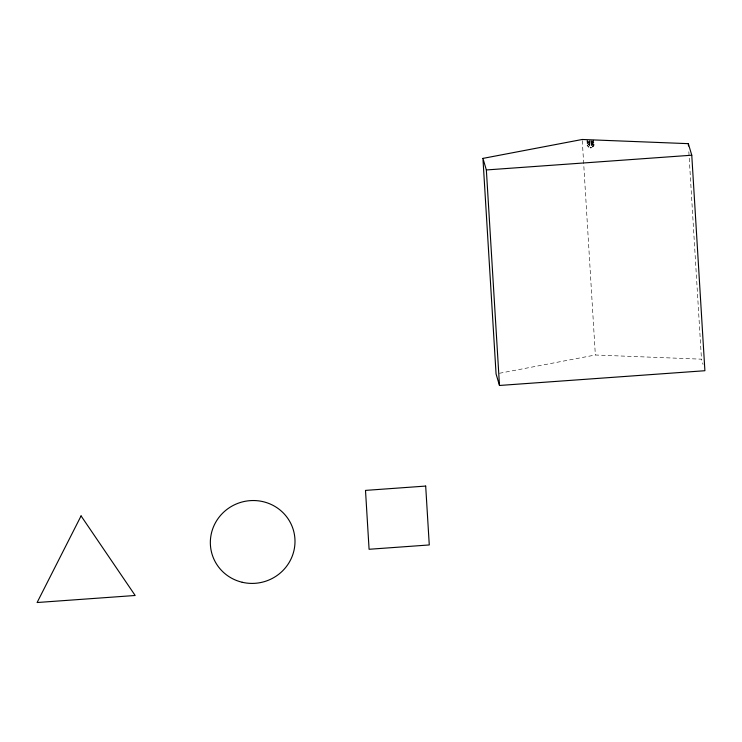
<?xml version="1.0" encoding="UTF-8"?>
<svg xmlns="http://www.w3.org/2000/svg" width="742" height="742" viewBox="0 0 742 742"><rect width="100%" height="100%" fill="white"/><g stroke="black" fill="none" stroke-linecap="round" stroke-linejoin="round"><path stroke-width="0.56" stroke-dasharray="3.71 2.78" d="M499.449 373.272L595.353 355.001L701.478 359.174L703.036 364.424M688.836 151.72L701.478 359.174M582.284 140.628L595.353 355.001"/><path stroke-width="1.11" d="M589.575 140.98L589.602 145.553M591.624 145.404L591.105 140.869M593.498 140.405L592.32 142.195L591.43 142.288L592.951 141.351M593.619 142.343L592.478 144.189L591.624 144.226M592.589 146.638L593.767 144.838M592.635 146.684L593.823 144.875M590.428 147.5L591.003 147.463M482.931 158.398L582.22 139.477L688.344 143.66L691.767 155.208L704.9 370.722L499.487 385.469L496.064 373.922L482.931 158.398L486.353 169.955L499.487 385.469M589.426 142.427L588.499 142.538L587.098 140.897L588.527 142.473L589.426 142.371M588.619 144.477L589.463 144.384L588.638 144.412L587.21 142.844M591.022 147.658L590.521 147.695M486.353 169.955L691.767 155.208M591.615 144.171L592.441 144.143M587.367 145.339L588.758 146.962M688.344 143.66L688.483 145.961M81.073 515.913L37.1 602.523L135.174 595.483L81.073 515.913M425.685 486.075L365.5 490.397L369.08 549.275L429.275 544.953L425.685 486.075M242.207 582.266A42.415 41.357 -16.5 0 0 293.424 530.224A42.415 41.357 -16.5 0 0 222.387 513.427A42.415 41.357 -16.5 0 0 242.207 582.266"/></g></svg>
